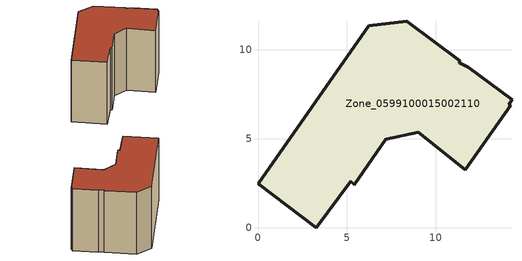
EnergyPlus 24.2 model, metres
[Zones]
Zone_0599100015002110
 floor ground (C_G): 14.22,6.89 11.66,3.25 9.02,5.37 7.18,4.99 5.42,2.43 5.2,2.61 3.27,0 0,2.48 6.24,11.37 8.38,11.61 11.34,9.39 11.31,9.28 11.83,9.03 14.29,7.19 14.11,6.95 z0.81
 wall outside (C_F): 6.24,11.37 0,2.48 3.27,0 5.2,2.61 5.42,2.43 7.18,4.99 9.02,5.37 11.66,3.25 14.22,6.89 14.11,6.95 14.29,7.19 11.83,9.03 11.31,9.28 11.34,9.39 8.38,11.61 6.24,11.37 z0.81:8.96
 roof outside (C_R): 11.66,3.25 14.22,6.89 14.11,6.95 14.29,7.19 11.83,9.03 11.31,9.28 11.34,9.39 8.38,11.61 6.24,11.37 0,2.48 3.27,0 5.2,2.61 5.42,2.43 7.18,4.99 9.02,5.37 z8.96
[BUILDING]
Pand.0599100015002110: North Axis=0; Terrain=City; Loads Convergence Tolerance Value=0.04; Temperature Convergence Tolerance Value=0.4; Solar Distribution=FullExterior; Maximum Number of Warmup Days=25; Minimum Number of Warmup Days=1
[Site:Location]
Rotterdam.The.Hague.AP_ZH_NLD Design_Conditions: Latitude=51.96; Longitude=4.45; Time Zone=1; Elevation=-4.5
[SITE:GROUNDTEMPERATURE:BUILDINGSURFACE]
18, 18, 18, 18, 18, 18, 18, 18, 18, 18, 18, 18
[MATERIAL] Thermal Absorptance=0.9; Solar Absorptance=0.7; Visible Absorptance=0.7
Name | Roughness | Thickness | Conductivity | Density | Specific Heat
G.TI.1975-1991 | MediumSmooth | 0.15 | 0.288461 | 540 | 1210
F.TI.1975-1991 | Rough | 0.3 | 0.230769 | 1920 | 840
R.TI.1975-1991 | MediumRough | 0.2 | 0.153846 | 1500 | 1000
[CONSTRUCTION]
C_G: G.TI.1975-1991
C_F: F.TI.1975-1991
C_R: R.TI.1975-1991
[ZONE]
Zone_0599100015002110: Type=1; Multiplier=1; Ceiling Height=Autocalculate; Volume=Autocalculate; Floor Area=autocalculate; Part of Total Floor Area=Yes
[ZONEINFILTRATION:DESIGNFLOWRATE]
Infil_Zone_0599100015002110: Zone or ZoneList or Space or SpaceList=Zone_0599100015002110; Schedule=AlwaysOn; Design Flow Rate Calculation Method=Flow/Area; Flow Rate per Floor Area=0.003; Constant Term Coefficient=1; Temperature Term Coefficient=0; Velocity Term Coefficient=0; Velocity Squared Term Coefficient=0
[HVACTEMPLATE:ZONE:IDEALLOADSAIRSYSTEM]
Zone_0599100015002110: Maximum Heating Supply Air Temperature=50; Minimum Cooling Supply Air Temperature=13; Maximum Heating Supply Air Humidity Ratio=0.0156; Minimum Cooling Supply Air Humidity Ratio=0.0077; Heating Limit=NoLimit; Cooling Limit=NoLimit; Dehumidification Control Type=ConstantSensibleHeatRatio; Cooling Sensible Heat Ratio=0.7; Dehumidification Setpoint=60; Humidification Control Type=None; Humidification Setpoint=30; Outdoor Air Method=None; Outdoor Air Flow Rate per Person=0.00944; Outdoor Air Flow Rate per Zone Floor Area=0; Outdoor Air Flow Rate per Zone=0; Demand Controlled Ventilation Type=None; Outdoor Air Economizer Type=NoEconomizer; Heat Recovery Type=None; Sensible Heat Recovery Effectiveness=0.7; Latent Heat Recovery Effectiveness=0.65
[ZONECONTROL:THERMOSTAT]
ThermostatControl_Zone_0599100015002110: Zone or ZoneList=Zone_0599100015002110; Control Type Schedule=DualSetpointControlType; Control 1=Thermostat_Zone_0599100015002110; Temperature Difference Between Cutout And Setpoint=0
[THERMOSTATSETPOINT:DUALSETPOINT]
Thermostat_Zone_0599100015002110: Heating Setpoint Temperature Schedule=HeatingSetpoint_Zone_0599100015002110; Cooling Setpoint Temperature Schedule=CoolingSetpoint_Zone_0599100015002110
[SCHEDULE:COMPACT]
HeatingSetpoint_Zone_0599100015002110: Through: 12/31, For: AllDays, Until: 24:00, 21
CoolingSetpoint_Zone_0599100015002110: Through: 12/31, For: AllDays, Until: 24:00, 24
DualSetpointControlType: Through: 12/31, For: AllDays, Until: 24:00, 4
AlwaysOn: Through: 12/31, For: AllDays, Until: 24:00, 1
